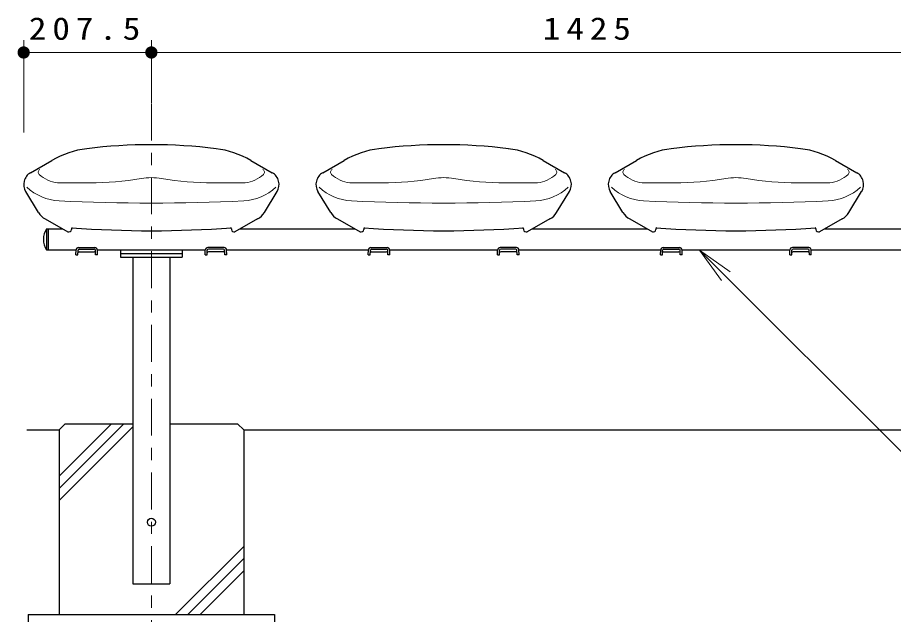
# Model space of a CAD drawing. Units: millimetres on the paper, scale 1:20. Extents: x -365 to 12, y -38 to 257.
# Drawn here: x -309.2 to -238, y 91.6 to 140.1 of the extents above; entities that cross this region are included whole.
import ezdxf

# ---------------------------------------------------------------- set-up
doc = ezdxf.new("R2010")
doc.units = ezdxf.units.MM
doc.linetypes.add('USER2', pattern=[6, 3, -1, 1, -1])
doc.layers.add('LY_1', color=7, linetype='Continuous', lineweight=25)
doc.styles.add('ＭＳ ゴシック', font='')
doc.styles.get('ＭＳ ゴシック').set_extended_font_data('MS Gothic')

# ---------------------------------------------------------------- blocks, each defined once
blk = doc.blocks.new('filled_dot')
at = {"color": 0, "linetype": 'Continuous', "lineweight": -2, "const_width": 1.25}
blk.add_lwpolyline([(-0.625, 0, 1), (0.625, 0, 1)], format="xyb", close=True, dxfattribs=at)
blk = doc.blocks.new('open_arrow')
at = {"color": 0, "linetype": 'Continuous', "lineweight": -2}
blk.add_lwpolyline([(7.5, 1.25), (0, 0), (7.5, -1.25)], dxfattribs=at)

msp = doc.modelspace()

# ---------------------------------------------------------------- linework, layer by layer
at = {"layer": 'LY_1', "lineweight": 13}
for p, q in [((-308.673, 130.76), (-308.673, 138.26)), ((-298.298, 133.177), (-298.298, 138.26)), ((-308.673, 137.26), (-298.298, 137.26)), ((-298.298, 137.26), (-227.048, 137.26)), ((-305.92, 126.66), (-303.298, 126.66)), ((-293.298, 126.66), (-290.676, 126.66)), ((-282.17, 126.66), (-279.548, 126.66)), ((-269.548, 126.66), (-266.926, 126.66)), ((-258.42, 126.66), (-255.798, 126.66)), ((-245.798, 126.66), (-243.176, 126.66)), ((-253.748, 121.18), (-225.464, 92.896)), ((-305.798, 102.801), (-301.538, 107.06)), ((-305.798, 101.811), (-300.548, 107.06)), ((-305.798, 100.821), (-299.811, 106.808)), ((-296.325, 91.56), (-290.798, 97.087)), ((-295.335, 91.56), (-290.798, 96.098)), ((-294.345, 91.56), (-290.798, 95.108))]:
    msp.add_line(p, q, dxfattribs=at)
at = {"layer": 'LY_1', "linetype": 'USER2', "lineweight": 13}
msp.add_line((-298.298, 133.102), (-298.298, 84.579), dxfattribs=at)
at = {"layer": 'LY_1'}
for p, q in [((-308.119, 127.48), (-306.375, 128.487)), ((-290.221, 128.487), (-288.477, 127.48)), ((-284.369, 127.48), (-282.625, 128.487)), ((-266.471, 128.487), (-264.727, 127.48)), ((-260.619, 127.48), (-258.875, 128.487)), ((-242.721, 128.487), (-240.977, 127.48)), ((-307.477, 124.246), (-308.511, 125.944)), ((-289.119, 124.246), (-288.085, 125.944)), ((-283.727, 124.246), (-284.762, 125.944)), ((-265.369, 124.246), (-264.335, 125.944)), ((-259.977, 124.246), (-261.011, 125.944)), ((-241.619, 124.246), (-240.585, 125.944)), ((-306.931, 123.718), (-305.093, 122.686)), ((-289.665, 123.718), (-291.503, 122.686)), ((-283.181, 123.718), (-281.343, 122.686)), ((-265.915, 123.718), (-267.753, 122.686)), ((-259.431, 123.718), (-257.593, 122.686)), ((-242.165, 123.718), (-244.003, 122.686)), ((-306.823, 122.91), (-306.823, 121.21)), ((-306.823, 122.91), (-305.493, 122.91)), ((-306.673, 122.91), (-306.673, 121.21)), ((-304.798, 122.91), (-304.798, 122.859)), ((-291.798, 122.91), (-291.798, 122.859)), ((-291.103, 122.91), (-281.743, 122.91)), ((-281.048, 122.91), (-281.048, 122.859)), ((-268.048, 122.91), (-268.048, 122.859)), ((-267.353, 122.91), (-257.993, 122.91)), ((-257.298, 122.91), (-257.298, 122.859)), ((-244.298, 122.91), (-244.298, 122.859)), ((-243.603, 122.91), (-234.243, 122.91)), ((-306.823, 121.21), (-304.413, 121.21)), ((-304.423, 120.804), (-304.413, 121.21)), ((-304.263, 120.8), (-304.254, 121.169)), ((-304.213, 121.393), (-302.883, 121.393)), ((-304.159, 121.05), (-302.937, 121.05)), ((-304.154, 121.267), (-302.942, 121.267)), ((-302.833, 120.8), (-302.842, 121.169)), ((-302.683, 121.21), (-299.923, 121.21)), ((-302.673, 120.804), (-302.683, 121.21)), ((-300.798, 121.21), (-300.798, 120.61)), ((-299.923, 121.21), (-296.673, 121.21)), ((-296.673, 121.21), (-293.915, 121.21)), ((-295.798, 121.21), (-295.798, 120.61)), ((-293.926, 120.804), (-293.915, 121.21)), ((-293.766, 120.8), (-293.756, 121.169)), ((-292.385, 121.393), (-293.716, 121.393)), ((-292.439, 121.05), (-293.662, 121.05)), ((-292.445, 121.267), (-293.656, 121.267)), ((-292.336, 120.8), (-292.345, 121.169)), ((-292.176, 120.804), (-292.186, 121.21)), ((-292.186, 121.21), (-280.663, 121.21)), ((-280.673, 120.804), (-280.663, 121.21)), ((-280.513, 120.8), (-280.504, 121.169)), ((-280.463, 121.393), (-279.133, 121.393)), ((-280.409, 121.05), (-279.187, 121.05)), ((-280.404, 121.267), (-279.192, 121.267)), ((-279.083, 120.8), (-279.092, 121.169)), ((-278.933, 121.21), (-270.165, 121.21)), ((-278.923, 120.804), (-278.933, 121.21)), ((-270.175, 120.804), (-270.165, 121.21)), ((-270.016, 120.8), (-270.006, 121.169)), ((-268.635, 121.393), (-269.966, 121.393)), ((-268.689, 121.05), (-269.912, 121.05)), ((-268.695, 121.267), (-269.906, 121.267)), ((-268.586, 120.8), (-268.595, 121.169)), ((-268.426, 120.804), (-268.436, 121.21)), ((-268.436, 121.21), (-256.913, 121.21)), ((-256.923, 120.804), (-256.913, 121.21)), ((-256.763, 120.8), (-256.754, 121.169)), ((-256.713, 121.393), (-255.383, 121.393)), ((-256.659, 121.05), (-255.437, 121.05)), ((-256.654, 121.267), (-255.442, 121.267)), ((-255.333, 120.8), (-255.342, 121.169)), ((-255.183, 121.21), (-246.415, 121.21)), ((-255.173, 120.804), (-255.183, 121.21)), ((-246.425, 120.804), (-246.415, 121.21)), ((-246.266, 120.8), (-246.256, 121.169)), ((-244.885, 121.393), (-246.216, 121.393)), ((-244.939, 121.05), (-246.162, 121.05)), ((-244.945, 121.267), (-246.156, 121.267)), ((-244.836, 120.8), (-244.845, 121.169)), ((-244.676, 120.804), (-244.686, 121.21)), ((-244.686, 121.21), (-233.163, 121.21)), ((-304.423, 120.8), (-304.263, 120.8)), ((-302.673, 120.8), (-302.833, 120.8)), ((-300.798, 120.91), (-295.798, 120.91)), ((-300.798, 120.61), (-295.798, 120.61)), ((-299.811, 120.61), (-299.811, 94.06)), ((-296.786, 120.61), (-296.786, 94.06)), ((-293.926, 120.8), (-293.765, 120.8)), ((-292.176, 120.8), (-292.336, 120.8)), ((-280.673, 120.8), (-280.513, 120.8)), ((-278.923, 120.8), (-279.083, 120.8)), ((-270.176, 120.8), (-270.015, 120.8)), ((-268.426, 120.8), (-268.586, 120.8)), ((-256.923, 120.8), (-256.763, 120.8)), ((-255.173, 120.8), (-255.333, 120.8)), ((-246.426, 120.8), (-246.265, 120.8)), ((-244.676, 120.8), (-244.836, 120.8)), ((-305.798, 106.56), (-305.298, 107.06)), ((-305.298, 107.06), (-299.811, 107.06)), ((-296.786, 107.06), (-291.298, 107.06)), ((-291.298, 107.06), (-290.798, 106.56)), ((-308.427, 106.56), (-305.798, 106.56)), ((-305.798, 106.56), (-305.798, 91.56)), ((-290.798, 106.56), (-290.798, 91.56)), ((-290.798, 106.56), (-216.673, 106.56)), ((-299.811, 94.06), (-296.786, 94.06)), ((-308.298, 91.56), (-288.298, 91.56)), ((-308.298, 91.56), (-308.298, 86.56)), ((-288.298, 91.56), (-288.298, 86.56))]:
    msp.add_line(p, q, dxfattribs=at)
msp.add_circle((-298.298, 99.06), 0.325, dxfattribs=at)
for centre, radius, start, end in [((-298.298, 87.26), 42.5, 82.89822, 97.10179), ((-274.548, 87.26), 42.5, 82.89822, 97.10179), ((-250.798, 87.26), 42.5, 82.89822, 97.10179), ((-302.625, 121.992), 7.5, 97.10178, 120.00002), ((-293.971, 121.992), 7.5, 60, 82.89822), ((-278.875, 121.992), 7.5, 97.10178, 120.00002), ((-270.221, 121.992), 7.5, 60, 82.89822), ((-255.125, 121.992), 7.5, 97.10178, 120.00002), ((-246.471, 121.992), 7.5, 60, 82.89822), ((-307.565, 126.52), 1.108, 119.99989, 211.33714), ((-289.031, 126.52), 1.108, 328.66284, 60.00001), ((-283.815, 126.52), 1.108, 119.99989, 211.33714), ((-265.281, 126.52), 1.108, 328.66284, 60.00001), ((-260.065, 126.52), 1.108, 119.99989, 211.33714), ((-241.531, 126.52), 1.108, 328.66284, 60.00001), ((-306.196, 125.026), 1.5, 211.33708, 240.67284), ((-290.4, 125.026), 1.5, 299.32721, 328.66286), ((-282.446, 125.026), 1.5, 211.33708, 240.67284), ((-266.65, 125.026), 1.5, 299.32721, 328.66286), ((-258.696, 125.026), 1.5, 211.33708, 240.67284), ((-242.9, 125.026), 1.5, 299.32721, 328.66286), ((-305.503, 122.06), 1.57, 147.22081, 212.77894), ((-304.996, 122.859), 0.198, 240.67326, 0), ((-298.298, 207.385), 84.625, 265.59479, 274.40519), ((-304.698, 122.91), 0.1, 108.59698, 179.99996), ((-291.898, 122.91), 0.1, 0, 71.40304), ((-291.6, 122.859), 0.198, 179.99996, 299.32681), ((-281.246, 122.859), 0.198, 240.67326, 0), ((-274.548, 207.385), 84.625, 265.59479, 274.40519), ((-280.948, 122.91), 0.1, 108.59698, 179.99996), ((-268.148, 122.91), 0.1, 0, 71.40304), ((-267.85, 122.859), 0.198, 179.99996, 299.32681), ((-257.496, 122.859), 0.198, 240.67326, 0), ((-250.798, 207.385), 84.625, 265.59479, 274.40519), ((-257.198, 122.91), 0.1, 108.59698, 179.99996), ((-244.398, 122.91), 0.1, 0, 71.40304), ((-244.1, 122.859), 0.198, 179.99996, 299.32681), ((-304.213, 121.193), 0.2, 89.99998, 178.56127), ((-304.159, 120.95), 0.1, 90.00004, 178.56127), ((-304.154, 121.167), 0.1, 90.00004, 178.56127), ((-302.942, 121.167), 0.1, 1.43875, 89.99998), ((-302.937, 120.95), 0.1, 1.43876, 89.99998), ((-302.883, 121.193), 0.2, 1.43875, 89.99998), ((-293.716, 121.193), 0.2, 90.00002, 178.56125), ((-293.662, 120.95), 0.1, 90.00002, 178.56124), ((-293.656, 121.167), 0.1, 90.00002, 178.56125), ((-292.445, 121.167), 0.1, 1.43873, 89.99996), ((-292.439, 120.95), 0.1, 1.43873, 89.99996), ((-292.385, 121.193), 0.2, 1.43873, 90.00002), ((-280.463, 121.193), 0.2, 89.99998, 178.56127), ((-280.409, 120.95), 0.1, 90.00004, 178.56127), ((-280.404, 121.167), 0.1, 90.00004, 178.56127), ((-279.192, 121.167), 0.1, 1.43875, 89.99998), ((-279.187, 120.95), 0.1, 1.43876, 89.99998), ((-279.133, 121.193), 0.2, 1.43875, 89.99998), ((-269.966, 121.193), 0.2, 90.00002, 178.56125), ((-269.912, 120.95), 0.1, 90.00002, 178.56124), ((-269.906, 121.167), 0.1, 90.00002, 178.56125), ((-268.695, 121.167), 0.1, 1.43873, 89.99996), ((-268.689, 120.95), 0.1, 1.43873, 89.99996), ((-268.635, 121.193), 0.2, 1.43873, 90.00002), ((-256.713, 121.193), 0.2, 89.99998, 178.56127), ((-256.659, 120.95), 0.1, 90.00004, 178.56127), ((-256.654, 121.167), 0.1, 90.00004, 178.56127), ((-255.442, 121.167), 0.1, 1.43875, 89.99998), ((-255.437, 120.95), 0.1, 1.43876, 89.99998), ((-255.383, 121.193), 0.2, 1.43875, 89.99998), ((-246.216, 121.193), 0.2, 90.00002, 178.56125), ((-246.162, 120.95), 0.1, 90.00002, 178.56124), ((-246.156, 121.167), 0.1, 90.00002, 178.56125), ((-244.945, 121.167), 0.1, 1.43873, 89.99996), ((-244.939, 120.95), 0.1, 1.43873, 89.99996), ((-244.885, 121.193), 0.2, 1.43873, 90.00002)]:
    msp.add_arc(centre, radius, start, end, dxfattribs=at)
at = {"layer": 'LY_1', "lineweight": 13}
for centre, radius, start, end in [((-307.24, 127.526), 0.25, 120.00003, 227.78011), ((-289.357, 127.526), 0.25, 312.22012, 60.00007), ((-283.49, 127.526), 0.25, 120.00003, 227.78011), ((-265.607, 127.526), 0.25, 312.22012, 60.00007), ((-259.74, 127.526), 0.25, 120.00003, 227.78011), ((-241.857, 127.526), 0.25, 312.22012, 60.00007), ((-305.593, 129.34), 2.7, 227.77998, 263.04697), ((-303.298, 151.723), 25.062, 270.00002, 279.57394), ((-298.298, 122.079), 5, 80.4261, 99.57392), ((-293.298, 151.723), 25.062, 260.42604, 270.00002), ((-291.003, 129.34), 2.7, 276.95301, 312.21997), ((-281.843, 129.34), 2.7, 227.77998, 263.04697), ((-279.548, 151.723), 25.062, 270.00002, 279.57394), ((-274.548, 122.079), 5, 80.4261, 99.57392), ((-269.548, 151.723), 25.062, 260.42604, 270.00002), ((-267.253, 129.34), 2.7, 276.95301, 312.21997), ((-258.093, 129.34), 2.7, 227.77998, 263.04697), ((-255.798, 151.723), 25.062, 270.00002, 279.57394), ((-250.798, 122.079), 5, 80.4261, 99.57392), ((-245.798, 151.723), 25.062, 260.42604, 270.00002), ((-243.503, 129.34), 2.7, 276.95301, 312.21997), ((-305.593, 129.34), 4.15, 227.00854, 267.17076), ((-291.003, 129.34), 4.15, 272.82916, 312.99139), ((-281.843, 129.34), 4.15, 227.00854, 267.17076), ((-267.253, 129.34), 4.15, 272.82916, 312.99139), ((-258.093, 129.34), 4.15, 227.00854, 267.17076), ((-243.503, 129.34), 4.15, 272.82916, 312.99139), ((-298.298, 276.96), 151.95, 267.17081, 272.82917), ((-274.548, 276.96), 151.95, 267.17081, 272.82917), ((-250.798, 276.96), 151.95, 267.17081, 272.82917)]:
    msp.add_arc(centre, radius, start, end, dxfattribs=at)

# ---------------------------------------------------------------- block references
at = {"layer": 'LY_1', "lineweight": 13, "xscale": 0.4, "yscale": 0.4}
msp.add_blockref('filled_dot', (-308.673, 137.26), dxfattribs=at)
for name, p, rotation in [('filled_dot', (-298.298, 137.26), 180), ('open_arrow', (-253.748, 121.18), 315)]:
    msp.add_blockref(name, p, dxfattribs=dict(at, rotation=rotation))

# ---------------------------------------------------------------- texts
at = {"layer": 'LY_1', "char_height": 1.833, "attachment_point": 8, "style": 'ＭＳ ゴシック'}
for s, insert in [('\\T1.33;\\W1.15;207.5', (-303.486, 138.26)), ('\\T1.33;\\W1.15;1425', (-262.673, 138.26))]:
    msp.add_mtext(s, dxfattribs=dict(at, insert=insert))

doc.saveas('drawing.dxf')
